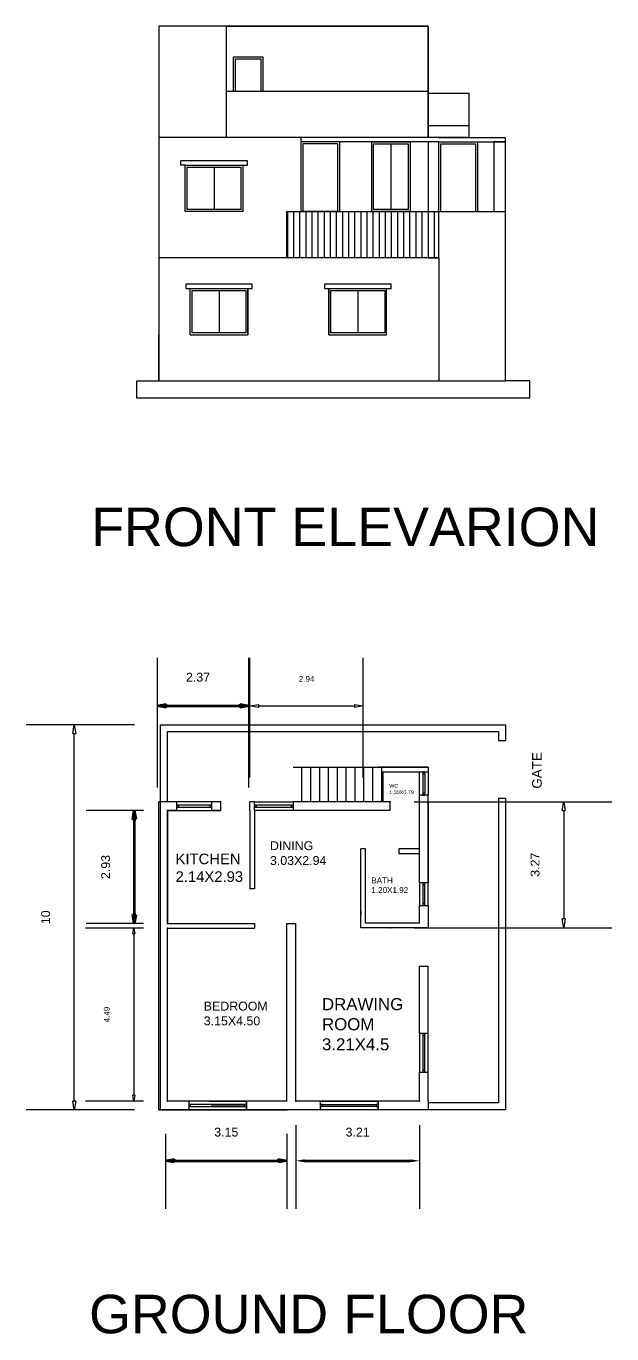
# Model space of a CAD drawing. Header units: metres. Extents: x 1916 to 2048, y 881 to 949.
# Drawn here: x 1984.72 to 1999.92, y 911.7 to 945.64 of the extents above; entities that cross this region are included whole.
import ezdxf

# ---------------------------------------------------------------- set-up
doc = ezdxf.new("R2010")
doc.units = ezdxf.units.M
doc.layers.add('DIL', color=7, linetype='Continuous')
doc.layers.add('WINDOWS', color=5, linetype='Continuous')
doc.styles.get("Standard").update_dxf_attribs({"font": 'arial.ttf'})
doc.dimstyles.new('ISO-25', dxfattribs={"dimtxt": 2.5, "dimasz": 2.5, "dimexe": 1.25, "dimexo": 0.625, "dimtad": 1, "dimtxsty": 'Standard', "dimcen": 2.5, "dimadec": 0, "dimazin": 0, "dimtfac": 1, "dimtmove": 0, "dimatfit": 3, "dimfxl": 1, "dimarcsym": 0})

# ---------------------------------------------------------------- blocks, each defined once
blk = doc.blocks.new('_ClosedBlank')
at = {"color": 0, "linetype": 'ByBlock', "lineweight": -2}
for p, q in [((-1, 0.17), (0, 0)), ((-1, 0.17), (-1, -0.17)), ((0, 0), (-1, -0.17))]:
    blk.add_line(p, q, dxfattribs=at)
blk = doc.blocks.new('*D1')
at = {"color": 0, "lineweight": -2, "transparency": 16777216}
for p, q in [((1988.124, 925.881), (1988.124, 929.249)), ((1990.494, 925.881), (1990.494, 929.249))]:
    blk.add_line(p, q, dxfattribs=at)
at = {"color": 0, "lineweight": 80, "transparency": 16777216}
blk.add_line((1988.354, 927.999), (1990.264, 927.999), dxfattribs=at)
at = {"layer": 'Defpoints', "color": 0, "transparency": 16777216}
for p in [(1990.494, 927.999), (1988.124, 925.256), (1990.494, 925.256)]:
    blk.add_point(p, dxfattribs=at)
at = {"color": 0, "lineweight": 80, "transparency": 16777216, "xscale": 0.23, "yscale": 0.23, "zscale": 0.23, "rotation": 180}
blk.add_blockref('_ClosedBlank', (1988.124, 927.999), dxfattribs=at)
at = {"color": 0, "lineweight": 80, "transparency": 16777216, "xscale": 0.23, "yscale": 0.23, "zscale": 0.23}
blk.add_blockref('_ClosedBlank', (1990.494, 927.999), dxfattribs=at)
at = {"color": 0, "transparency": 16777216, "insert": (1989.178, 928.741), "char_height": 0.23, "attachment_point": 5}
blk.add_mtext('2.37', dxfattribs=at)
blk = doc.blocks.new('*D2')
at = {"color": 0, "lineweight": -2, "transparency": 16777216}
for p, q in [((1987.762, 925.28), (1986.274, 925.28)), ((1987.762, 922.35), (1986.274, 922.35))]:
    blk.add_line(p, q, dxfattribs=at)
at = {"color": 0, "lineweight": 80, "transparency": 16777216}
blk.add_line((1987.524, 925.05), (1987.524, 922.58), dxfattribs=at)
at = {"layer": 'DIL', "color": 0, "transparency": 16777216}
for p in [(1988.387, 925.28), (1987.524, 922.35), (1988.387, 922.35)]:
    blk.add_point(p, dxfattribs=at)
at = {"color": 0, "lineweight": 80, "transparency": 16777216, "xscale": 0.23, "yscale": 0.23, "zscale": 0.23}
for p, rotation in [((1987.524, 925.28), 90), ((1987.524, 922.35), 270)]:
    blk.add_blockref('_ClosedBlank', p, dxfattribs=dict(at, rotation=rotation))
at = {"color": 0, "transparency": 16777216, "insert": (1986.781, 923.815), "char_height": 0.23, "attachment_point": 5, "rotation": 90}
blk.add_mtext('2.93', dxfattribs=at)
blk = doc.blocks.new('*D4')
at = {"color": 0, "lineweight": -2, "transparency": 16777216}
for p, q in [((1988.337, 916.885), (1988.337, 914.939)), ((1991.487, 916.885), (1991.487, 914.939))]:
    blk.add_line(p, q, dxfattribs=at)
at = {"color": 0, "lineweight": 80, "transparency": 16777216}
blk.add_line((1988.567, 916.189), (1991.257, 916.189), dxfattribs=at)
at = {"layer": 'DIL', "color": 0, "transparency": 16777216}
for p in [(1988.337, 917.51), (1991.487, 917.51), (1991.487, 916.189)]:
    blk.add_point(p, dxfattribs=at)
at = {"color": 0, "lineweight": 80, "transparency": 16777216, "xscale": 0.23, "yscale": 0.23, "zscale": 0.23, "rotation": 180}
blk.add_blockref('_ClosedBlank', (1988.337, 916.189), dxfattribs=at)
at = {"color": 0, "lineweight": 80, "transparency": 16777216, "xscale": 0.23, "yscale": 0.23, "zscale": 0.23}
blk.add_blockref('_ClosedBlank', (1991.487, 916.189), dxfattribs=at)
at = {"color": 0, "transparency": 16777216, "insert": (1989.912, 916.932), "char_height": 0.23, "attachment_point": 5}
blk.add_mtext('3.15', dxfattribs=at)
blk = doc.blocks.new('*D5')
at = {"color": 0, "lineweight": -2, "transparency": 16777216}
for p, q in [((1991.717, 917.115), (1991.717, 914.939)), ((1994.927, 917.115), (1994.927, 914.939))]:
    blk.add_line(p, q, dxfattribs=at)
at = {"color": 0, "lineweight": 80, "transparency": 16777216}
blk.add_line((1991.947, 916.189), (1994.697, 916.189), dxfattribs=at)
at = {"color": 0, "transparency": 16777216}
for points in [[(1991.947, 916.228), (1991.947, 916.151), (1991.717, 916.189)], [(1994.697, 916.228), (1994.697, 916.151), (1994.927, 916.189)]]:
    blk.add_solid(points, dxfattribs=at)
at = {"layer": 'DIL', "color": 0, "transparency": 16777216}
for p in [(1991.717, 917.74), (1994.927, 917.74), (1994.927, 916.189)]:
    blk.add_point(p, dxfattribs=at)
at = {"color": 0, "transparency": 16777216, "insert": (1993.322, 916.932), "char_height": 0.23, "attachment_point": 5}
blk.add_mtext('3.21', dxfattribs=at)
blk = doc.blocks.new('*D6')
at = {"layer": 'DIL', "color": 0, "lineweight": -2, "transparency": 16777216}
for p, q in [((1987.762, 922.23), (1986.26, 922.23)), ((1987.51, 922.08), (1987.51, 917.89)), ((1987.762, 917.74), (1986.26, 917.74))]:
    blk.add_line(p, q, dxfattribs=at)
at = {"layer": 'DIL', "color": 0, "transparency": 16777216}
for p in [(1988.387, 922.23), (1987.51, 917.74), (1988.387, 917.74)]:
    blk.add_point(p, dxfattribs=at)
at = {"layer": 'DIL', "color": 0, "lineweight": -2, "transparency": 16777216, "xscale": 0.15, "yscale": 0.15, "zscale": 0.15}
for p, rotation in [((1987.51, 922.23), 90), ((1987.51, 917.74), 270)]:
    blk.add_blockref('_ClosedBlank', p, dxfattribs=dict(at, rotation=rotation))
at = {"layer": 'DIL', "color": 0, "transparency": 16777216, "insert": (1986.809, 919.985), "char_height": 0.15, "attachment_point": 5, "rotation": 90}
blk.add_mtext('4.49', dxfattribs=at)
blk = doc.blocks.new('*D7')
at = {"layer": 'DIL', "color": 0, "lineweight": -2, "transparency": 16777216}
for p, q in [((1994.792, 925.51), (1999.922, 925.51)), ((1994.792, 922.24), (1999.922, 922.24))]:
    blk.add_line(p, q, dxfattribs=at)
at = {"layer": 'DIL', "color": 0, "lineweight": -3, "transparency": 16777216}
blk.add_line((1998.672, 925.28), (1998.672, 922.47), dxfattribs=at)
at = {"layer": 'DIL', "color": 0, "transparency": 16777216}
for p in [(1994.167, 925.51), (1994.167, 922.24), (1998.672, 922.24)]:
    blk.add_point(p, dxfattribs=at)
at = {"layer": 'DIL', "color": 0, "lineweight": -3, "transparency": 16777216, "xscale": 0.23, "yscale": 0.23, "zscale": 0.23}
for p, rotation in [((1998.672, 925.51), 90), ((1998.672, 922.24), 270)]:
    blk.add_blockref('_ClosedBlank', p, dxfattribs=dict(at, rotation=rotation))
at = {"layer": 'DIL', "color": 0, "transparency": 16777216, "insert": (1997.93, 923.875), "char_height": 0.23, "attachment_point": 5, "rotation": 90}
blk.add_mtext('3.27', dxfattribs=at)
blk = doc.blocks.new('*D8')
at = {"layer": 'Defpoints', "color": 0, "transparency": 16777216}
for p in [(1993.467, 927.996), (1990.527, 925.51), (1993.467, 925.51)]:
    blk.add_point(p, dxfattribs=at)
at = {"layer": 'DIL', "color": 0, "lineweight": -2, "transparency": 16777216}
for p, q in [((1990.527, 926.135), (1990.527, 929.246)), ((1993.467, 926.135), (1993.467, 929.246)), ((1990.757, 927.996), (1993.237, 927.996))]:
    blk.add_line(p, q, dxfattribs=at)
at = {"layer": 'DIL', "color": 0, "lineweight": -2, "transparency": 16777216, "xscale": 0.23, "yscale": 0.23, "zscale": 0.23, "rotation": 180}
blk.add_blockref('_ClosedBlank', (1990.527, 927.996), dxfattribs=at)
at = {"layer": 'DIL', "color": 0, "lineweight": -2, "transparency": 16777216, "xscale": 0.23, "yscale": 0.23, "zscale": 0.23}
blk.add_blockref('_ClosedBlank', (1993.467, 927.996), dxfattribs=at)
at = {"layer": 'DIL', "color": 0, "transparency": 16777216, "insert": (1991.997, 928.698), "char_height": 0.15, "attachment_point": 5}
blk.add_mtext('2.94', dxfattribs=at)
blk = doc.blocks.new('*D9')
at = {"color": 0, "lineweight": -2, "transparency": 16777216}
for p, q in [((1987.532, 927.51), (1984.716, 927.51)), ((1985.966, 917.74), (1985.966, 927.28)), ((1987.532, 917.51), (1984.716, 917.51))]:
    blk.add_line(p, q, dxfattribs=at)
at = {"layer": 'Defpoints', "color": 0, "transparency": 16777216}
for p in [(1985.966, 927.51), (1988.157, 927.51), (1988.157, 917.51)]:
    blk.add_point(p, dxfattribs=at)
at = {"color": 0, "lineweight": -2, "transparency": 16777216, "xscale": 0.23, "yscale": 0.23, "zscale": 0.23}
for p, rotation in [((1985.966, 927.51), 90), ((1985.966, 917.51), 270)]:
    blk.add_blockref('_ClosedBlank', p, dxfattribs=dict(at, rotation=rotation))
at = {"color": 0, "transparency": 16777216, "insert": (1985.223, 922.51), "char_height": 0.23, "attachment_point": 5, "rotation": 90}
blk.add_mtext('10', dxfattribs=at)

msp = doc.modelspace()

# ---------------------------------------------------------------- hatches: boundary and pattern name
h = msp.add_hatch()
h.set_pattern_fill('ANSI31', color=4, scale=0.05, angle=225)
h.set_pattern_definition([(270, (100.31775, -3.99143), (0.15875, -3e-17), [])])
edge = h.paths.add_edge_path()
edge.add_line((1991.487, 939.632), (1991.487, 940.832))
edge.add_line((1991.487, 940.832), (1995.431, 940.832))
edge.add_line((1995.431, 939.632), (1995.431, 940.832))
edge.add_line((1995.431, 939.632), (1992.397, 939.632))
edge.add_line((1995.157, 939.632), (1991.487, 939.632))

# ---------------------------------------------------------------- linework, layer by layer
for p, q in [((1995.157, 945.642), (1988.157, 945.642)), ((1988.157, 945.642), (1988.157, 936.432)), ((1989.917, 942.752), (1989.917, 945.642)), ((1989.917, 945.642), (1995.157, 945.642)), ((1990.097, 945.642), (1990.857, 945.642)), ((1995.157, 945.642), (1995.157, 942.752)), ((1995.157, 942.752), (1995.157, 945.642)), ((1990.097, 943.952), (1990.097, 944.844)), ((1990.097, 944.844), (1990.857, 944.844)), ((1990.147, 944.794), (1990.807, 944.794)), ((1990.147, 943.952), (1990.147, 944.794)), ((1990.807, 944.794), (1990.807, 943.952)), ((1990.857, 944.844), (1990.857, 943.952)), ((1989.917, 942.752), (1989.917, 943.952)), ((1989.917, 943.952), (1995.157, 943.952)), ((1995.157, 943.952), (1995.157, 942.752)), ((1995.157, 943.903), (1996.206, 943.903)), ((1996.206, 943.903), (1996.206, 942.752)), ((1995.157, 943.061), (1996.206, 943.061)), ((1995.431, 942.752), (1988.157, 942.752)), ((1995.157, 942.752), (1989.917, 942.752)), ((1995.157, 942.752), (1989.917, 942.752)), ((1990.857, 942.752), (1990.097, 942.752)), ((1991.847, 942.752), (1991.847, 940.832)), ((1996.177, 942.752), (1995.157, 942.752)), ((1995.431, 942.752), (1997.157, 942.752)), ((1997.157, 936.432), (1997.157, 942.752)), ((1995.431, 942.637), (1991.847, 942.637)), ((1992.797, 942.587), (1991.897, 942.587)), ((1991.897, 942.587), (1991.897, 940.832)), ((1992.797, 942.587), (1992.797, 940.832)), ((1992.847, 942.637), (1992.847, 940.832)), ((1993.687, 940.832), (1993.687, 942.637)), ((1993.687, 942.637), (1994.687, 942.637)), ((1993.737, 940.882), (1993.737, 942.587)), ((1993.737, 942.587), (1994.637, 942.587)), ((1994.187, 942.587), (1994.187, 940.882)), ((1994.637, 942.587), (1994.637, 940.882)), ((1994.687, 942.637), (1994.687, 940.832)), ((1995.157, 942.637), (1995.157, 940.832)), ((1995.431, 940.832), (1995.431, 942.637)), ((1995.431, 942.637), (1997.157, 942.637)), ((1995.431, 942.637), (1996.431, 942.637)), ((1995.481, 942.587), (1996.381, 942.587)), ((1995.481, 940.832), (1995.481, 942.587)), ((1996.381, 942.587), (1996.381, 940.832)), ((1996.431, 942.637), (1996.431, 940.832)), ((1997.157, 942.637), (1996.856, 942.637)), ((1996.856, 942.637), (1996.856, 940.832)), ((1997.157, 942.637), (1997.142, 942.637)), ((1990.462, 942.147), (1988.732, 942.147)), ((1988.732, 942.032), (1988.732, 942.147)), ((1988.847, 942.032), (1988.732, 942.032)), ((1988.847, 940.832), (1988.847, 942.032)), ((1988.847, 940.832), (1988.847, 942.032)), ((1988.847, 942.032), (1990.347, 942.032)), ((1988.897, 941.982), (1990.297, 941.982)), ((1988.897, 940.882), (1988.897, 941.982)), ((1989.597, 941.982), (1989.597, 940.882)), ((1990.297, 940.882), (1990.297, 941.982)), ((1990.347, 940.832), (1990.347, 942.032)), ((1990.347, 942.032), (1990.462, 942.032)), ((1990.462, 942.032), (1990.462, 942.147)), ((1990.347, 940.832), (1988.847, 940.832)), ((1990.297, 940.882), (1988.897, 940.882)), ((1992.717, 940.832), (1991.847, 940.832)), ((1992.847, 940.832), (1992.717, 940.832)), ((1994.687, 940.832), (1993.687, 940.832)), ((1994.637, 940.882), (1993.737, 940.882)), ((1995.431, 940.832), (1997.157, 940.832)), ((1991.487, 939.632), (1988.157, 939.632)), ((1995.157, 939.632), (1995.431, 939.632)), ((1995.431, 939.632), (1995.431, 936.432)), ((1988.973, 937.682), (1988.973, 938.832)), ((1988.973, 937.632), (1988.973, 938.832)), ((1989.723, 938.782), (1989.723, 937.682)), ((1993.324, 938.782), (1993.324, 937.682)), ((1994.074, 937.632), (1994.074, 938.832)), ((1987.589, 935.982), (1987.589, 936.432)), ((1987.589, 936.432), (1988.157, 936.432)), ((1988.157, 936.432), (1997.157, 936.432)), ((1988.157, 936.432), (1997.157, 936.432)), ((1988.157, 936.432), (1997.157, 936.432)), ((1997.792, 936.432), (1997.157, 936.432)), ((1997.792, 935.982), (1997.792, 936.432)), ((1997.792, 935.982), (1987.589, 935.982)), ((1988.207, 927.51), (1997.157, 927.51)), ((1988.207, 925.51), (1988.207, 927.51)), ((1997.157, 927.51), (1997.157, 927.1)), ((1988.387, 925.51), (1988.387, 927.33)), ((1988.387, 927.33), (1996.977, 927.33)), ((1996.977, 927.33), (1996.977, 927.1)), ((1996.977, 927.33), (1996.977, 927.1)), ((1996.977, 927.1), (1997.157, 927.1)), ((1991.647, 926.41), (1995.157, 926.41)), ((1991.877, 925.51), (1991.877, 926.41)), ((1992.107, 925.51), (1992.107, 926.41)), ((1992.337, 925.51), (1992.337, 926.41)), ((1992.567, 925.51), (1992.567, 926.41)), ((1992.797, 925.51), (1992.797, 926.41)), ((1993.027, 925.51), (1993.027, 926.41)), ((1993.257, 925.51), (1993.257, 926.41)), ((1993.487, 925.51), (1993.487, 926.41)), ((1993.717, 925.51), (1993.717, 926.41)), ((1995.157, 926.41), (1993.857, 926.41)), ((1993.947, 925.51), (1993.947, 926.41)), ((1995.157, 926.41), (1995.157, 926.24)), ((1993.977, 926.29), (1993.977, 925.51)), ((1993.977, 926.29), (1994.927, 926.29)), ((1995.017, 926.29), (1995.067, 926.29)), ((1988.157, 917.51), (1988.157, 925.51)), ((1988.62, 925.51), (1988.157, 925.51)), ((1989.767, 925.51), (1989.537, 925.51)), ((1989.537, 925.28), (1989.537, 925.51)), ((1989.767, 925.28), (1989.767, 925.51)), ((1990.527, 925.28), (1990.527, 925.51)), ((1990.647, 925.51), (1990.527, 925.51)), ((1994.167, 925.51), (1991.647, 925.51)), ((1994.167, 925.28), (1994.167, 925.51)), ((1994.927, 925.51), (1994.927, 925.676)), ((1994.927, 925.51), (1994.927, 925.51)), ((1994.927, 925.28), (1994.927, 925.51)), ((1995.157, 925.51), (1995.157, 925.676)), ((1995.157, 923.407), (1995.157, 925.51)), ((1995.157, 925.51), (1995.157, 923.407)), ((1996.977, 925.6), (1997.157, 925.6)), ((1996.977, 925.6), (1996.977, 917.69)), ((1997.157, 925.6), (1997.157, 917.51)), ((1988.387, 925.28), (1988.387, 922.35)), ((1988.387, 925.28), (1988.62, 925.28)), ((1988.387, 922.35), (1988.387, 925.28)), ((1988.62, 925.28), (1988.387, 925.28)), ((1989.767, 925.28), (1989.537, 925.28)), ((1989.537, 925.28), (1989.767, 925.28)), ((1990.527, 925.28), (1990.527, 923.25)), ((1990.647, 925.28), (1990.647, 923.25)), ((1994.167, 925.28), (1991.647, 925.28)), ((1994.927, 923.407), (1994.927, 925.28)), ((1993.407, 922.24), (1993.407, 924.29)), ((1993.527, 924.29), (1993.407, 924.29)), ((1993.527, 922.36), (1993.527, 924.29)), ((1994.927, 924.29), (1994.391, 924.29)), ((1994.391, 924.29), (1994.391, 924.17)), ((1994.391, 924.17), (1994.927, 924.17)), ((1990.647, 923.25), (1990.527, 923.25)), ((1993.407, 922.69), (1993.407, 922.57)), ((1994.927, 922.36), (1994.927, 922.82)), ((1995.157, 922.82), (1995.157, 922.24)), ((1988.387, 922.35), (1990.647, 922.35)), ((1990.647, 922.35), (1990.647, 922.23)), ((1991.487, 917.74), (1991.487, 922.35)), ((1991.487, 922.35), (1991.717, 922.35)), ((1991.717, 917.74), (1991.717, 922.35)), ((1994.927, 922.36), (1993.527, 922.36)), ((1988.387, 917.74), (1988.387, 922.24)), ((1988.387, 917.74), (1988.387, 922.23)), ((1988.387, 922.23), (1990.647, 922.23)), ((1995.157, 922.24), (1993.407, 922.24)), ((1994.927, 922.24), (1995.157, 922.24)), ((1994.927, 921.24), (1995.157, 921.24)), ((1994.927, 919.49), (1994.927, 921.24)), ((1994.927, 919.49), (1994.927, 921.24)), ((1995.157, 919.49), (1995.157, 921.24)), ((1995.157, 919.49), (1995.157, 921.24)), ((1994.927, 917.74), (1994.927, 918.489)), ((1994.927, 917.74), (1994.927, 918.489)), ((1995.157, 917.74), (1995.157, 918.489)), ((1995.157, 917.74), (1995.157, 918.489)), ((1989.473, 917.74), (1988.387, 917.74)), ((1991.487, 917.74), (1990.437, 917.74)), ((1992.787, 917.74), (1991.717, 917.74)), ((1994.927, 917.74), (1993.857, 917.74)), ((1995.157, 917.74), (1995.157, 917.51)), ((1996.977, 917.69), (1995.157, 917.69)), ((1988.157, 917.51), (1988.337, 917.51)), ((1989.473, 917.51), (1988.157, 917.51)), ((1988.337, 917.51), (1989.473, 917.51)), ((1990.437, 917.51), (1991.487, 917.51)), ((1992.787, 917.51), (1990.437, 917.51)), ((1997.157, 917.51), (1993.857, 917.51))]:
    msp.add_line(p, q)
at = {"color": 4}
for p, q in [((1991.487, 939.632), (1991.487, 940.832)), ((1991.487, 940.832), (1995.431, 940.832)), ((1995.431, 939.632), (1995.431, 940.832)), ((1995.157, 939.632), (1991.487, 939.632)), ((1995.431, 939.632), (1992.397, 939.632))]:
    msp.add_line(p, q, dxfattribs=at)
for points in [[(1990.473, 937.632), (1990.473, 938.832), (1990.588, 938.832), (1990.588, 938.947), (1988.858, 938.947), (1988.858, 938.832), (1988.973, 938.832), (1990.473, 938.832)], [(1994.074, 938.832), (1994.189, 938.832), (1994.189, 938.947), (1992.459, 938.947), (1992.459, 938.832), (1992.574, 938.832)], [(1989.023, 937.682), (1989.023, 938.782), (1990.423, 938.782), (1990.423, 937.682)], [(1992.574, 937.632), (1992.574, 938.832)], [(1992.624, 937.682), (1992.624, 938.782), (1994.024, 938.782), (1994.024, 937.682)]]:
    msp.add_lwpolyline(points, close=True)
at = {"layer": 'Defpoints'}
for p, q in [((1988.157, 936.432), (1988.157, 937.632)), ((1988.973, 937.632), (1990.473, 937.632)), ((1992.574, 937.632), (1994.074, 937.632)), ((1997.157, 936.725), (1997.157, 937.175)), ((1988.157, 936.432), (1997.157, 936.432))]:
    msp.add_line(p, q, dxfattribs=at)
at = {"layer": 'DIL', "color": 5}
for p, q in [((1994.927, 926.29), (1995.157, 926.29)), ((1994.927, 925.676), (1994.927, 926.29)), ((1995.017, 926.24), (1995.017, 925.726)), ((1995.067, 926.24), (1995.067, 925.726)), ((1995.157, 926.29), (1995.157, 925.676)), ((1989.537, 925.51), (1988.62, 925.51)), ((1988.62, 925.51), (1988.62, 925.28)), ((1989.487, 925.42), (1988.67, 925.42)), ((1988.67, 925.37), (1989.487, 925.37)), ((1989.537, 925.28), (1989.537, 925.51)), ((1990.647, 925.28), (1990.647, 925.51)), ((1990.647, 925.51), (1991.647, 925.51)), ((1991.597, 925.42), (1990.697, 925.42)), ((1990.697, 925.37), (1991.597, 925.37)), ((1991.647, 925.51), (1991.647, 925.28)), ((1995.157, 925.676), (1994.927, 925.676)), ((1988.617, 925.28), (1989.537, 925.28)), ((1991.647, 925.28), (1990.647, 925.28)), ((1995.157, 923.407), (1994.927, 923.407)), ((1994.927, 923.407), (1994.927, 922.82)), ((1995.017, 923.357), (1995.017, 922.87)), ((1995.067, 922.87), (1995.067, 923.357)), ((1995.157, 923.24), (1995.157, 923.407)), ((1995.157, 922.82), (1995.157, 923.24)), ((1994.927, 922.82), (1995.157, 922.82)), ((1995.157, 919.49), (1994.927, 919.49)), ((1994.927, 919.49), (1994.927, 918.489)), ((1995.017, 919.44), (1995.017, 918.539)), ((1995.067, 918.539), (1995.067, 919.44)), ((1995.157, 918.489), (1995.157, 919.49)), ((1994.927, 918.489), (1995.157, 918.489)), ((1995.017, 918.539), (1995.067, 918.539)), ((1989.473, 917.74), (1990.437, 917.74)), ((1989.523, 917.65), (1990.387, 917.65)), ((1990.387, 917.6), (1989.523, 917.6)), ((1990.437, 917.74), (1990.437, 917.51)), ((1992.407, 917.65), (1993.807, 917.65)), ((1993.807, 917.6), (1992.407, 917.6)), ((1992.787, 917.74), (1993.857, 917.74)), ((1992.837, 917.65), (1993.807, 917.65)), ((1993.807, 917.6), (1992.837, 917.6)), ((1993.807, 917.65), (1993.807, 917.6)), ((1993.857, 917.74), (1993.857, 917.51)), ((1990.437, 917.51), (1989.473, 917.51)), ((1993.857, 917.51), (1992.787, 917.51))]:
    msp.add_line(p, q, dxfattribs=at)
at = {"layer": 'DIL', "color": 4}
msp.add_line((1988.207, 917.51), (1988.207, 925.51), dxfattribs=at)
at = {"layer": 'DIL', "color": 5}
for points in [[(1995.017, 926.24), (1995.067, 926.24), (1995.067, 926.29), (1995.017, 926.29)], [(1995.017, 925.676), (1995.067, 925.676), (1995.067, 925.726), (1995.017, 925.726)], [(1988.62, 925.37), (1988.67, 925.37), (1988.67, 925.42), (1988.62, 925.42)], [(1989.487, 925.37), (1989.537, 925.37), (1989.537, 925.42), (1989.487, 925.42)], [(1990.647, 925.37), (1990.697, 925.37), (1990.697, 925.42), (1990.647, 925.42)], [(1991.597, 925.37), (1991.647, 925.37), (1991.647, 925.42), (1991.597, 925.42)], [(1995.017, 923.357), (1995.067, 923.357), (1995.067, 923.407), (1995.017, 923.407)], [(1995.017, 922.82), (1995.067, 922.82), (1995.067, 922.87), (1995.017, 922.87)], [(1995.017, 919.44), (1995.067, 919.44), (1995.067, 919.49), (1995.017, 919.49)], [(1995.017, 918.489), (1995.067, 918.489), (1995.067, 918.539), (1995.017, 918.539)], [(1990.387, 917.6), (1990.437, 917.6), (1990.437, 917.65), (1990.387, 917.65)], [(1992.357, 917.6), (1992.407, 917.6), (1992.407, 917.65), (1992.357, 917.65)], [(1993.807, 917.6), (1993.857, 917.6), (1993.857, 917.65), (1993.807, 917.65)], [(1993.807, 917.6), (1993.857, 917.6), (1993.857, 917.65), (1993.807, 917.65)]]:
    msp.add_lwpolyline(points, close=True, dxfattribs=at)
at = {"layer": 'WINDOWS'}
for p, q in [((1990.387, 917.65), (1988.987, 917.65)), ((1988.987, 917.6), (1990.387, 917.6))]:
    msp.add_line(p, q, dxfattribs=at)
for points in [[(1988.937, 917.51), (1990.437, 917.51), (1990.437, 917.74), (1988.937, 917.74)], [(1988.937, 917.6), (1988.987, 917.6), (1988.987, 917.65), (1988.937, 917.65)], [(1990.387, 917.6), (1990.437, 917.6), (1990.437, 917.65), (1990.387, 917.65)]]:
    msp.add_lwpolyline(points, close=True, dxfattribs=at)
msp.add_lwpolyline([(1993.857, 917.51), (1993.857, 917.74), (1992.357, 917.74), (1993.857, 917.74), (1993.857, 917.51), (1992.357, 917.51), (1992.357, 917.74)], dxfattribs=at)

# ---------------------------------------------------------------- texts
at = {"ltscale": 0.23, "insert": (1986.404, 933.144), "char_height": 1, "attachment_point": 1}
msp.add_mtext_dynamic_manual_height_columns('FRONT ELEVARION', width=15.63099, gutter_width=12.5, heights=[0], dxfattribs=at)
at = {"insert": (1997.852, 925.848), "char_height": 0.25, "attachment_point": 1, "rotation": 90}
msp.add_mtext_dynamic_manual_height_columns('GATE', width=2.32052, gutter_width=12.5, heights=[0], dxfattribs=at)
at = {"attachment_point": 1}
for s, width, gutter_width, heights, insert, char_height in [('WC\\P1.30X0.79', 0.23, 12.5, [0], (1994.144, 925.973), 0.1), ('DINING\\P3.03X2.94', 2.44494, 12.5, [0], (1991.046, 924.483), 0.23), ('KITCHEN\\P2.14X2.93', 0.0129, 1.378, [0], (1988.595, 924.163), 0.2755), ('BATH\\P1.20X1.92', 1.50805, 12.5, [0], (1993.679, 923.543), 0.15), ('BEDROOM\\P3.15X4.50', 0.20159, 12.5, [0], (1989.328, 920.319), 0.23), ('DRAWING ROOM 3.21X4.5', 2.76002, 1.562, [3.522], (1992.397, 920.411), 0.3125)]:
    msp.add_mtext_dynamic_manual_height_columns(s, width=width, gutter_width=gutter_width, heights=heights, dxfattribs=dict(at, insert=insert, char_height=char_height))
at = {"color": 0, "insert": (1986.349, 912.711), "char_height": 1, "attachment_point": 1}
msp.add_mtext_dynamic_manual_height_columns('GROUND FLOOR', width=16.57636, gutter_width=12.5, heights=[0], dxfattribs=at)

# ---------------------------------------------------------------- dimensions: what is measured, and where the dimension line sits
for base, p1, p2, override, picture, middle in [((1990.494, 927.999), (1988.124, 925.256), (1990.494, 925.256), {"dimtxt": 0.23, "dimasz": 0.23, "dimlunit": 6, "dimblk1": 'ClosedBlank', "dimblk2": 'ClosedBlank', "dimsah": 1, "dimlwd": 80}, '*D1', (1989.178, 927.999)), ((1994.927, 916.189), (1991.717, 917.74), (1994.927, 917.74), {"dimtxt": 0.23, "dimasz": 0.23, "dimlunit": 6, "dimlwd": 80}, '*D5', (1993.322, 916.189)), ((1991.487, 916.189), (1988.337, 917.51), (1991.487, 917.51), {"dimtxt": 0.23, "dimasz": 0.23, "dimlunit": 6, "dimblk1": 'ClosedBlank', "dimblk2": 'ClosedBlank', "dimsah": 1, "dimlwd": 80}, '*D4', (1989.912, 916.189))]:
    dim = msp.add_linear_dim(base=base, p1=p1, p2=p2, dimstyle='ISO-25', override=override)
    dim.commit()
    dim.dimension.update_dxf_attribs({"geometry": picture, "text_midpoint": middle, "dimtype": 160})
for base, p1, p2, override, picture, middle in [((1985.966, 927.51), (1988.157, 917.51), (1988.157, 927.51), {"dimtxt": 0.23, "dimasz": 0.23, "dimlunit": 6, "dimblk1": 'ClosedBlank', "dimblk2": 'ClosedBlank', "dimsah": 1}, '*D9', (1985.966, 922.51)), ((1987.524, 922.35), (1988.387, 925.28), (1988.387, 922.35), {"dimtxt": 0.23, "dimasz": 0.23, "dimlunit": 6, "dimblk1": 'ClosedBlank', "dimblk2": 'ClosedBlank', "dimsah": 1, "dimlwd": 80}, '*D2', (1987.524, 923.815))]:
    dim = msp.add_linear_dim(base=base, p1=p1, p2=p2, angle=90, dimstyle='ISO-25', override=override)
    dim.commit()
    dim.dimension.update_dxf_attribs({"geometry": picture, "text_midpoint": middle, "dimtype": 160})
at = {"layer": 'DIL', "color": 7, "true_color": 0xffffff}
dim = msp.add_linear_dim(base=(1993.467, 927.996), p1=(1990.527, 925.51), p2=(1993.467, 925.51), dimstyle='ISO-25', override={"dimtxt": 0.15, "dimasz": 0.23, "dimlunit": 6, "dimblk1": 'ClosedBlank', "dimblk2": 'ClosedBlank', "dimsah": 1}, dxfattribs=at)
dim.commit()
dim.dimension.update_dxf_attribs({"geometry": '*D8', "text_midpoint": (1991.997, 927.996), "dimtype": 160})
at = {"layer": 'DIL'}
for base, p1, p2, override, picture, middle in [((1998.672, 922.24), (1994.167, 925.51), (1994.167, 922.24), {"dimtxt": 0.23, "dimasz": 0.23, "dimlunit": 6, "dimblk1": 'ClosedBlank', "dimblk2": 'ClosedBlank', "dimsah": 1, "dimlwd": 65533}, '*D7', (1998.672, 923.875)), ((1987.51, 917.74), (1988.387, 922.23), (1988.387, 917.74), {"dimtxt": 0.15, "dimasz": 0.15, "dimlunit": 6, "dimblk1": 'ClosedBlank', "dimblk2": 'ClosedBlank', "dimsah": 1}, '*D6', (1987.51, 919.985))]:
    dim = msp.add_linear_dim(base=base, p1=p1, p2=p2, angle=90, dimstyle='ISO-25', override=override, dxfattribs=at)
    dim.commit()
    dim.dimension.update_dxf_attribs({"geometry": picture, "text_midpoint": middle, "dimtype": 160})

doc.saveas('drawing.dxf')
